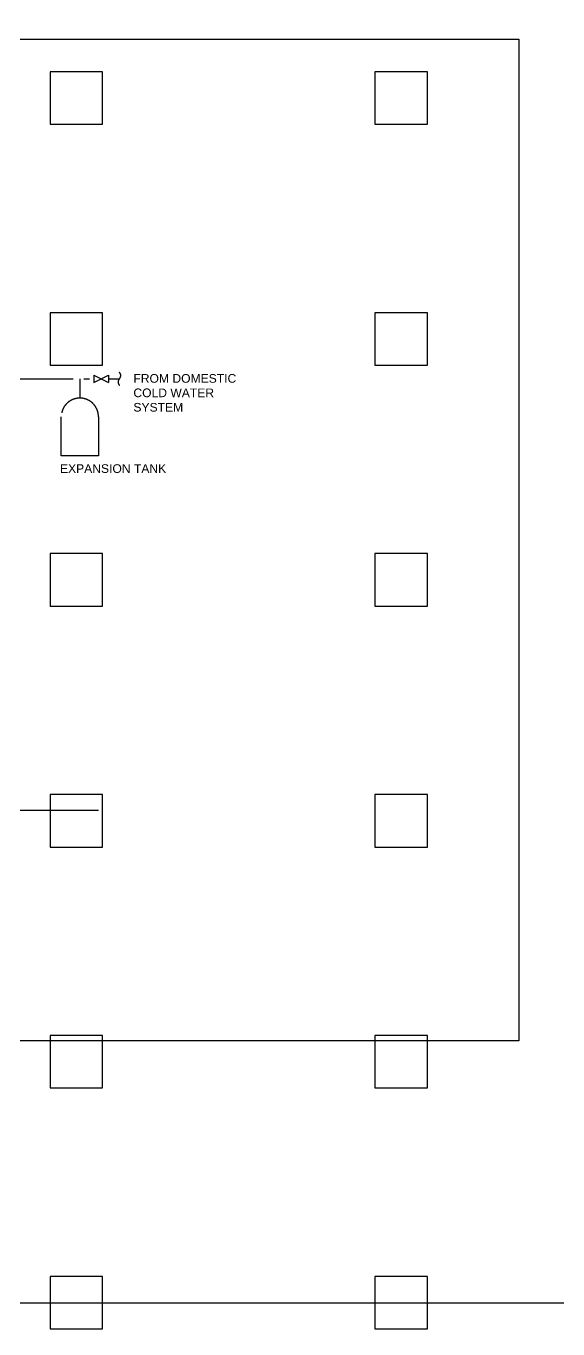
# Model space of a CAD drawing. Header units: millimetres. Extents: x -212361 to 39086, y -42 to 136893.
# Drawn here: x -91646 to -85458, y 62522 to 77684 of the extents above; entities that cross this region are included whole.
import ezdxf

# ---------------------------------------------------------------- set-up
doc = ezdxf.new("R2010")
doc.units = ezdxf.units.MM
doc.header["$LTSCALE"] = 25
doc.linetypes.add('schedules_symbols_notes$0$DCW', pattern=[1.5, 1, -0.2, 0.1, -0.2])
for name, color, linetype in [('schedules_symbols_notes$0$M-ANNO', 11, 'Continuous'), ('schedules_symbols_notes$0$M-EXISTING', 14, 'Continuous'), ('schedules_symbols_notes$0$P-DOMW-DCW', 1, 'schedules_symbols_notes$0$DCW')]:
    doc.layers.add(name, color=color, linetype=linetype)
doc.styles.add('schedules_symbols_notes$0$Standard', font='arial.ttf')

# ---------------------------------------------------------------- blocks, each defined once
blk = doc.blocks.new('*U132')
for centre, start, end in [((0.031, -0.031), 135, 225), ((-0.031, 0.031), 315, 45)]:
    blk.add_arc(centre, 0.0437, start, end)
blk = doc.blocks.new('schedules_symbols_notes$0$VALVE')
blk.add_wipeout([(0.069, -0.034), (0.069, 0.034), (-0.069, -0.034), (-0.069, 0.034)])
for p, q in [((-0.069, 0.034), (-0.069, -0.034)), ((-0.069, -0.034), (0.069, 0.034)), ((-0.069, 0.034), (0.069, -0.034)), ((0.069, 0.034), (0.069, -0.034))]:
    blk.add_line(p, q)
blk = doc.blocks.new('*U325')
at = {"layer": 'Defpoints'}
blk.add_lwpolyline([(-12, -12), (12, -12), (12, 12), (-12, 12)], close=True, dxfattribs=at)
blk = doc.blocks.new('*U327')
at = {"layer": 'Defpoints', "color": 0, "linetype": 'ByBlock', "lineweight": -2, "transparency": 16777216}
for p in [(595.2, 551.99), (744, 551.99), (595.2, 441.59), (744, 441.59), (595.2, 331.2), (744, 331.2), (595.2, 220.8), (744, 220.8), (595.2, 110.4), (744, 110.4), (595.2, 0), (744, 0)]:
    blk.add_blockref('*U325', p, dxfattribs=at)
blk = doc.blocks.new('schedules_symbols_notes')
at = {"layer": 'schedules_symbols_notes$0$M-ANNO'}
blk.add_lwpolyline([(-4168.32, 3052.43), (-3382.48, 3052.43), (-3382.48, 2593.48), (-4168.32, 2593.48)], close=True, dxfattribs=at)
at = {"layer": 'schedules_symbols_notes$0$M-EXISTING'}
blk.add_line((-3975.83, 2699.21), (-3574.97, 2699.21), dxfattribs=at)
at = {"layer": 'schedules_symbols_notes$0$P-DOMW-DCW'}
for p, q in [((-3724.12, 2896.82), (-3565.36, 2896.82)), ((-3583.48, 2896.82), (-3583.48, 2887.97))]:
    blk.add_line(p, q, dxfattribs=at)
blk.add_lwpolyline([(-3574.97, 2879.46), (-3574.97, 2861.56), (-3591.99, 2861.56), (-3591.99, 2879.46)], dxfattribs=at)
blk.add_arc((-3583.48, 2879.46), 8.51, 0, 180, dxfattribs=at)
at = {"layer": 'schedules_symbols_notes$0$P-DOMW-DCW', "xscale": 48, "yscale": 48, "zscale": 48, "rotation": 180}
blk.add_blockref('*U132', (-3565.36, 2896.82), dxfattribs=at)
at = {"color": 11, "ltscale": 0.1, "char_height": 3.9688, "width": 56.0679, "attachment_point": 1, "style": 'schedules_symbols_notes$0$Standard'}
for s, insert in [('FROM DOMESTIC COLD WATER SYSTEM', (-3558.96, 2898.98)), ('EXPANSION TANK', (-3592.6, 2857.66))]:
    blk.add_mtext(s, dxfattribs=dict(at, insert=insert))
at = {"layer": 'schedules_symbols_notes$0$P-DOMW-DCW', "xscale": 48, "yscale": 48, "zscale": 48}
blk.add_blockref('schedules_symbols_notes$0$VALVE', (-3573.75, 2896.82), dxfattribs=at)
at = {"layer": 'Defpoints', "color": 255}
blk.add_lwpolyline([(-4180.32, 2473.5), (-2692.32, 2473.5), (-2692.32, 3577.5), (-4180.32, 3577.5)], close=True, dxfattribs=at)
at = {"layer": 'Defpoints'}
blk.add_blockref('*U327', (-4180.32, 2473.5), dxfattribs=at)

msp = doc.modelspace()

# ---------------------------------------------------------------- block references
at = {"xscale": 25.4, "yscale": 25.4, "zscale": 25.4}
msp.add_blockref('schedules_symbols_notes', (0, 0), dxfattribs=at)

doc.saveas('drawing.dxf')
